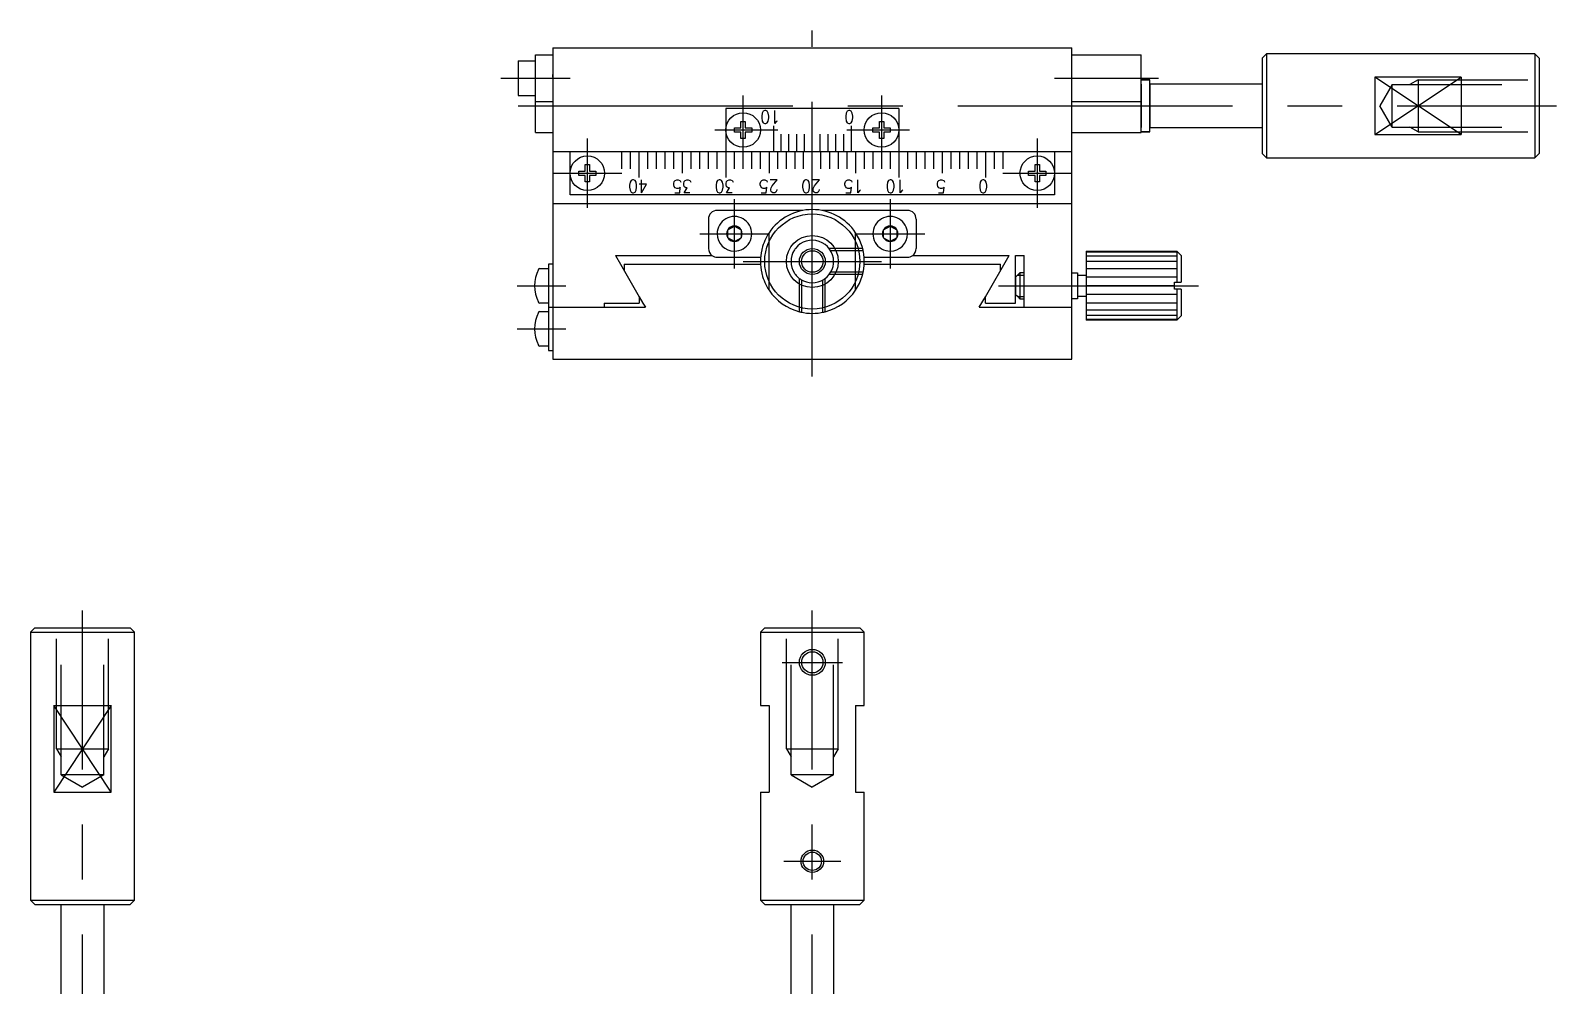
# Model space of a CAD drawing. Extents: x -233 to 183, y -111 to 153.
# Drawn here: x -212.7 to -36.3, y 42.6 to 153 of the extents above; entities that cross this region are included whole.
import ezdxf

# ---------------------------------------------------------------- set-up
doc = ezdxf.new("R2010")
doc.units = 0
doc.linetypes.add('CENTER', pattern=[50.8, 31.75, -6.35, 6.35, -6.35])
doc.linetypes.add('DASHED', pattern=[19.05, 12.7, -6.35])
doc.layers.get('0').update_dxf_attribs({"linetype": 'CONTINUOUS'})
doc.layers.add('CENTER', color=1, linetype='CENTER')
doc.styles.add('CONVERTER_1', font='txt.shx', dxfattribs={"width": 0.9})

msp = doc.modelspace()

# ---------------------------------------------------------------- linework, layer by layer
at = {"color": 7, "linetype": 'CONTINUOUS'}
for p, q in [((-154.35, 147.54), (-154.35, 150.24)), ((-154.35, 150.24), (-152.35, 150.24)), ((-152.35, 151.04), (-152.35, 133.04)), ((-152.35, 151.04), (-137.1, 151.04)), ((-152.35, 151.04), (-152.35, 150.24)), ((-152.35, 150.24), (-152.35, 147.34)), ((-137.1, 151.04), (-92.35, 151.04)), ((-92.35, 141.24), (-92.35, 151.04)), ((-92.35, 141.24), (-92.35, 151.04)), ((-92.35, 141.24), (-92.35, 151.04)), ((-92.35, 140.44), (-92.35, 151.04)), ((-92.35, 150.24), (-92.35, 151.04)), ((-92.35, 150.24), (-92.35, 151.04)), ((-92.35, 150.24), (-92.35, 151.04)), ((-92.35, 150.24), (-84.35, 150.24)), ((-84.35, 144.84), (-84.35, 150.24)), ((-69.85, 150.34), (-70.35, 149.84)), ((-46.35, 150.34), (-69.85, 150.34)), ((-69.85, 150.34), (-69.85, 138.34)), ((-38.85, 150.34), (-46.35, 150.34)), ((-38.85, 150.34), (-38.85, 138.34)), ((-38.35, 149.84), (-38.85, 150.34)), ((-156.35, 149.54), (-156.35, 147.54)), ((-156.35, 149.54), (-154.35, 149.54)), ((-152.35, 148.34), (-152.35, 147.64)), ((-70.35, 149.84), (-70.35, 138.84)), ((-38.35, 149.84), (-38.35, 138.84)), ((-156.35, 147.54), (-156.35, 145.54)), ((-154.35, 141.24), (-154.35, 147.54)), ((-152.35, 147.64), (-152.35, 147.94)), ((-152.35, 147.54), (-152.35, 141.24)), ((-152.35, 147.54), (-152.35, 147.54)), ((-84.35, 147.34), (-83.35, 147.34)), ((-84.35, 147.34), (-83.35, 147.34)), ((-83.35, 147.34), (-84.35, 147.34)), ((-83.35, 147.34), (-84.35, 147.34)), ((-84.35, 141.34), (-84.35, 147.34)), ((-84.35, 146.84), (-84.35, 147.34)), ((-84.35, 141.84), (-84.35, 146.84)), ((-84.35, 146.84), (-84.35, 143.11)), ((-84.35, 146.84), (-84.35, 145.57)), ((-84.35, 146.84), (-84.35, 145.84)), ((-84.35, 146.84), (-84.35, 145.84)), ((-83.35, 141.34), (-83.35, 147.34)), ((-83.35, 141.34), (-83.35, 147.34)), ((-83.35, 146.84), (-83.35, 147.34)), ((-83.35, 146.84), (-83.35, 147.34)), ((-83.35, 146.84), (-83.35, 147.34)), ((-83.35, 146.84), (-83.35, 147.34)), ((-70.35, 146.84), (-83.35, 146.84)), ((-83.35, 141.84), (-83.35, 146.84)), ((-83.35, 141.84), (-83.35, 146.84)), ((-83.35, 141.84), (-83.35, 146.84)), ((-83.35, 141.84), (-83.35, 146.84)), ((-83.35, 146.84), (-83.35, 145.84)), ((-83.35, 146.84), (-83.35, 145.84)), ((-83.35, 146.84), (-83.35, 145.57)), ((-47.35, 147.66), (-57.35, 147.66)), ((-57.35, 147.66), (-57.35, 144.34)), ((-47.35, 147.66), (-47.35, 144.34)), ((-38.35, 147.34), (-38.35, 146.8)), ((-38.35, 146.8), (-38.35, 141.88)), ((-156.35, 145.54), (-154.35, 145.54)), ((-154.35, 144.84), (-152.35, 144.84)), ((-92.35, 144.84), (-84.35, 144.84)), ((-84.35, 145.84), (-84.35, 145.57)), ((-84.35, 145.84), (-84.35, 145.57)), ((-84.35, 145.57), (-84.35, 141.84)), ((-84.35, 141.24), (-84.35, 144.84)), ((-83.35, 145.84), (-83.35, 145.57)), ((-83.35, 145.84), (-83.35, 145.57)), ((-83.35, 145.57), (-83.35, 141.84)), ((-112.35, 144.04), (-132.35, 144.04)), ((-132.35, 144.04), (-132.35, 136.04)), ((-112.35, 144.04), (-112.35, 136.04)), ((-84.35, 143.11), (-84.35, 142.84)), ((-84.35, 143.11), (-84.35, 141.84)), ((-84.35, 143.11), (-84.35, 142.84)), ((-83.35, 143.11), (-83.35, 142.84)), ((-83.35, 143.11), (-83.35, 141.84)), ((-83.35, 143.11), (-83.35, 142.84)), ((-57.35, 144.34), (-57.35, 141.02)), ((-47.35, 144.34), (-47.35, 141.02)), ((-154.35, 141.24), (-152.35, 141.24)), ((-154.35, 141.24), (-152.35, 141.24)), ((-131.35, 141.29), (-131.35, 141.79)), ((-131.35, 141.79), (-130.6, 141.79)), ((-130.6, 141.29), (-131.35, 141.29)), ((-130.6, 142.54), (-130.1, 142.54)), ((-130.6, 141.79), (-130.6, 142.54)), ((-130.6, 140.54), (-130.6, 141.29)), ((-130.1, 142.54), (-130.1, 141.79)), ((-130.1, 141.79), (-129.35, 141.79)), ((-130.1, 141.29), (-130.1, 140.54)), ((-129.35, 141.29), (-130.1, 141.29)), ((-129.35, 141.79), (-129.35, 141.29)), ((-126.85, 142.04), (-126.85, 139.04)), ((-122.35, 139.04), (-122.35, 141.54)), ((-117.85, 142.04), (-117.85, 139.04)), ((-115.35, 141.29), (-115.35, 141.79)), ((-115.35, 141.79), (-114.6, 141.79)), ((-114.6, 141.29), (-115.35, 141.29)), ((-114.6, 141.79), (-114.6, 142.54)), ((-114.6, 142.54), (-114.1, 142.54)), ((-114.6, 140.54), (-114.6, 141.29)), ((-114.1, 142.54), (-114.1, 141.79)), ((-114.1, 141.79), (-113.35, 141.79)), ((-114.1, 141.29), (-114.1, 140.54)), ((-113.35, 141.29), (-114.1, 141.29)), ((-113.35, 141.79), (-113.35, 141.29)), ((-92.35, 141.24), (-84.35, 141.24)), ((-92.35, 141.24), (-90.35, 141.24)), ((-84.35, 142.84), (-84.35, 141.84)), ((-84.35, 142.84), (-84.35, 141.84)), ((-84.35, 141.34), (-83.35, 141.34)), ((-84.35, 141.34), (-83.35, 141.34)), ((-83.35, 141.34), (-84.35, 141.34)), ((-83.35, 141.34), (-84.35, 141.34)), ((-83.35, 142.84), (-83.35, 141.84)), ((-83.35, 142.84), (-83.35, 141.84)), ((-83.35, 141.84), (-70.35, 141.84)), ((-83.35, 141.34), (-83.35, 141.84)), ((-83.35, 141.34), (-83.35, 141.84)), ((-83.35, 141.34), (-83.35, 141.84)), ((-83.35, 141.34), (-83.35, 141.84)), ((-38.35, 141.88), (-38.35, 141.34)), ((-130.1, 140.54), (-130.6, 140.54)), ((-125.95, 139.04), (-125.95, 141.04)), ((-125.05, 139.04), (-125.05, 141.04)), ((-124.15, 139.04), (-124.15, 141.04)), ((-123.25, 139.04), (-123.25, 141.04)), ((-121.45, 139.04), (-121.45, 141.04)), ((-120.55, 141.04), (-120.55, 139.04)), ((-119.65, 139.04), (-119.65, 141.04)), ((-118.75, 141.04), (-118.75, 139.04)), ((-114.1, 140.54), (-114.6, 140.54)), ((-92.35, 139.04), (-92.35, 141.04)), ((-57.35, 141.02), (-47.35, 141.02)), ((-152.35, 139.04), (-139.85, 139.04)), ((-150.35, 134.04), (-150.35, 139.04)), ((-144.35, 137.04), (-144.35, 139.04)), ((-143.35, 137.04), (-143.35, 139.04)), ((-142.35, 136.04), (-142.35, 139.04)), ((-141.35, 137.04), (-141.35, 139.04)), ((-140.85, 139.04), (-128.85, 139.04)), ((-140.35, 137.04), (-140.35, 139.04)), ((-139.35, 137.04), (-139.35, 139.04)), ((-138.35, 137.04), (-138.35, 139.04)), ((-137.35, 136.54), (-137.35, 139.04)), ((-136.35, 137.04), (-136.35, 139.04)), ((-135.35, 137.04), (-135.35, 139.04)), ((-134.35, 137.04), (-134.35, 139.04)), ((-133.35, 137.04), (-133.35, 139.04)), ((-131.35, 137.04), (-131.35, 139.04)), ((-130.35, 137.04), (-130.35, 139.04)), ((-129.35, 137.04), (-129.35, 139.04)), ((-128.85, 139.04), (-114.85, 139.04)), ((-128.35, 137.04), (-128.35, 139.04)), ((-127.35, 139.04), (-127.35, 136.54)), ((-126.35, 137.04), (-126.35, 139.04)), ((-125.35, 137.04), (-125.35, 139.04)), ((-124.35, 137.04), (-124.35, 139.04)), ((-123.35, 137.04), (-123.35, 139.04)), ((-122.35, 136.04), (-122.35, 139.04)), ((-121.35, 137.04), (-121.35, 139.04)), ((-120.35, 139.04), (-120.35, 137.04)), ((-119.35, 139.04), (-119.35, 137.04)), ((-118.35, 139.04), (-118.35, 137.04)), ((-117.35, 139.04), (-117.35, 136.54)), ((-116.35, 139.04), (-116.35, 137.04)), ((-115.35, 139.04), (-115.35, 137.04)), ((-114.85, 139.04), (-92.35, 139.04)), ((-114.35, 139.04), (-114.35, 137.04)), ((-113.35, 139.04), (-113.35, 137.04)), ((-111.35, 139.04), (-111.35, 137.04)), ((-110.35, 139.04), (-110.35, 137.04)), ((-109.35, 139.04), (-109.35, 137.04)), ((-108.35, 139.04), (-108.35, 137.04)), ((-107.35, 139.04), (-107.35, 136.54)), ((-106.35, 139.04), (-106.35, 137.04)), ((-105.35, 139.04), (-105.35, 137.04)), ((-104.35, 139.04), (-104.35, 137.04)), ((-103.35, 139.04), (-103.35, 137.04)), ((-102.35, 139.04), (-102.35, 136.04)), ((-101.35, 139.04), (-101.35, 137.04)), ((-100.35, 139.04), (-100.35, 137.04)), ((-94.35, 139.04), (-94.35, 134.04)), ((-92.35, 133.04), (-92.35, 139.04)), ((-70.35, 138.84), (-69.85, 138.34)), ((-69.85, 138.34), (-46.35, 138.34)), ((-46.35, 138.34), (-38.85, 138.34)), ((-38.85, 138.34), (-38.35, 138.84)), ((-149.35, 136.29), (-149.35, 136.79)), ((-149.35, 136.79), (-148.6, 136.79)), ((-148.6, 136.29), (-149.35, 136.29)), ((-148.6, 136.79), (-148.6, 137.54)), ((-148.6, 137.54), (-148.1, 137.54)), ((-148.6, 135.54), (-148.6, 136.29)), ((-148.1, 137.54), (-148.1, 136.79)), ((-148.1, 136.79), (-147.35, 136.79)), ((-147.35, 136.29), (-148.1, 136.29)), ((-148.1, 136.29), (-148.1, 135.54)), ((-147.35, 136.79), (-147.35, 136.29)), ((-97.35, 136.29), (-97.35, 136.79)), ((-97.35, 136.79), (-96.6, 136.79)), ((-96.6, 136.29), (-97.35, 136.29)), ((-96.6, 136.79), (-96.6, 137.54)), ((-96.6, 137.54), (-96.1, 137.54)), ((-96.6, 135.54), (-96.6, 136.29)), ((-96.1, 137.54), (-96.1, 136.79)), ((-96.1, 136.79), (-95.35, 136.79)), ((-95.35, 136.29), (-96.1, 136.29)), ((-96.1, 136.29), (-96.1, 135.54)), ((-95.35, 136.79), (-95.35, 136.29)), ((-94.35, 134.04), (-150.35, 134.04)), ((-148.1, 135.54), (-148.6, 135.54)), ((-96.1, 135.54), (-96.6, 135.54)), ((-152.35, 133.04), (-152.35, 120.54)), ((-152.35, 133.04), (-92.35, 133.04)), ((-92.35, 121.04), (-92.35, 133.04)), ((-134.35, 131.24), (-134.35, 127.84)), ((-123.44, 132.24), (-133.35, 132.24)), ((-111.35, 132.24), (-121.26, 132.24)), ((-110.35, 131.24), (-110.35, 127.84)), ((-132.13, 129.99), (-131.35, 130.44)), ((-132.13, 129.09), (-132.13, 129.99)), ((-131.35, 128.64), (-132.13, 129.09)), ((-131.35, 130.44), (-130.57, 129.99)), ((-131.35, 128.64), (-130.57, 129.09)), ((-130.57, 129.99), (-130.57, 129.09)), ((-114.13, 129.99), (-113.35, 130.44)), ((-114.13, 129.09), (-114.13, 129.99)), ((-114.13, 129.09), (-113.35, 128.64)), ((-113.35, 130.44), (-112.57, 129.99)), ((-112.57, 129.09), (-113.35, 128.64)), ((-112.57, 129.99), (-112.57, 129.09)), ((-145.1, 127.04), (-133.95, 127.04)), ((-145.1, 127.04), (-144.52, 126.04)), ((-110.75, 127.04), (-99.6, 127.04)), ((-102.35, 122.27), (-99.6, 127.04)), ((-98.85, 121.54), (-98.85, 127.04)), ((-98.85, 127.04), (-97.85, 127.04)), ((-97.85, 121.04), (-97.85, 127.04)), ((-90.71, 127.54), (-80.21, 127.54)), ((-90.71, 127.54), (-90.71, 124.77)), ((-80.21, 127.4), (-90.71, 127.4)), ((-90.71, 127), (-80.21, 127)), ((-80.21, 127.54), (-80.21, 123.94)), ((-79.71, 127.04), (-80.21, 127.54)), ((-79.71, 127.04), (-79.71, 123.94)), ((-153.84, 125.54), (-152.85, 125.54)), ((-152.85, 126.04), (-152.85, 121.04)), ((-152.35, 126.04), (-152.85, 126.04)), ((-144.52, 126.04), (-142.35, 122.27)), ((-144.1, 126.04), (-128.34, 126.04)), ((-144.1, 126.04), (-144.1, 125.3)), ((-133.35, 126.84), (-128.31, 126.84)), ((-116.39, 126.84), (-111.35, 126.84)), ((-116.35, 126.04), (-100.6, 126.04)), ((-100.6, 125.3), (-100.6, 126.04)), ((-90.71, 126.37), (-80.21, 126.37)), ((-90.71, 125.54), (-80.21, 125.54)), ((-98.62, 124.77), (-98.85, 124.54)), ((-98.85, 123.54), (-98.85, 124.54)), ((-98.85, 124.54), (-98.85, 122.54)), ((-98.35, 125.04), (-98.62, 124.77)), ((-98.35, 125.04), (-98.35, 122.04)), ((-97.85, 125.04), (-98.35, 125.04)), ((-92.35, 125.04), (-91.71, 125.04)), ((-91.71, 125.04), (-91.71, 122.04)), ((-91.71, 124.77), (-90.71, 124.77)), ((-90.71, 124.77), (-90.71, 123.54)), ((-90.71, 124.58), (-80.21, 124.58)), ((-80.51, 123.54), (-90.71, 123.54)), ((-90.71, 123.54), (-90.71, 122.32)), ((-80.51, 123.54), (-80.51, 123.94)), ((-80.51, 123.94), (-79.71, 123.94)), ((-80.51, 123.14), (-80.51, 123.54)), ((-142.35, 122.27), (-142.35, 121.54)), ((-142.35, 122.27), (-141.92, 121.54)), ((-103.06, 121.04), (-102.35, 122.27)), ((-102.35, 121.54), (-102.35, 122.27)), ((-98.85, 122.54), (-98.62, 122.32)), ((-98.62, 122.32), (-98.35, 122.04)), ((-98.35, 122.04), (-97.85, 122.04)), ((-92.35, 121.54), (-92.35, 122.04)), ((-91.71, 122.04), (-92.35, 122.04)), ((-91.71, 122.32), (-90.71, 122.32)), ((-80.21, 122.51), (-90.71, 122.51)), ((-90.71, 122.32), (-90.71, 119.68)), ((-79.71, 123.14), (-80.51, 123.14)), ((-80.21, 123.14), (-80.21, 119.54)), ((-79.71, 123.14), (-79.71, 120.04)), ((-152.85, 121.54), (-153.84, 121.54)), ((-153.84, 120.54), (-152.85, 120.54)), ((-152.85, 121.04), (-152.85, 116.04)), ((-152.85, 121.04), (-141.64, 121.04)), ((-152.35, 120.54), (-152.35, 119.04)), ((-146.39, 121.54), (-142.35, 121.54)), ((-146.39, 121.54), (-146.39, 121.04)), ((-141.92, 121.54), (-141.64, 121.04)), ((-103.06, 121.04), (-92.35, 121.04)), ((-102.35, 121.54), (-98.85, 121.54)), ((-92.35, 115.04), (-92.35, 121.04)), ((-80.21, 121.54), (-90.71, 121.54)), ((-80.21, 120.71), (-90.71, 120.71)), ((-80.21, 120.08), (-90.71, 120.08)), ((-80.21, 119.54), (-79.71, 120.04)), ((-152.35, 119.04), (-152.35, 115.04)), ((-90.71, 119.68), (-80.21, 119.68)), ((-90.71, 119.68), (-90.71, 119.54)), ((-80.21, 119.54), (-90.71, 119.54)), ((-152.85, 116.54), (-153.84, 116.54)), ((-152.85, 116.04), (-152.35, 116.04)), ((-152.35, 115.04), (-92.35, 115.04)), ((-212.2, 84), (-212.7, 83.5)), ((-212.7, 83.5), (-212.7, 76)), ((-212.7, 83.5), (-200.7, 83.5)), ((-212.2, 84), (-201.2, 84)), ((-209.7, 84), (-209.16, 84)), ((-209.16, 84), (-204.24, 84)), ((-204.24, 84), (-203.7, 84)), ((-200.7, 83.5), (-201.2, 84)), ((-200.7, 76), (-200.7, 83.5)), ((-127.85, 84), (-128.35, 83.5)), ((-128.35, 83.5), (-128.35, 76)), ((-128.35, 83.5), (-116.35, 83.5)), ((-127.85, 84), (-125.35, 84)), ((-125.35, 84), (-124.81, 84)), ((-124.81, 84), (-119.89, 84)), ((-119.89, 84), (-119.35, 84)), ((-119.35, 84), (-116.85, 84)), ((-116.35, 83.5), (-116.85, 84)), ((-116.35, 76), (-116.35, 83.5)), ((-212.7, 76), (-212.7, 52.5)), ((-200.7, 52.5), (-200.7, 76)), ((-128.35, 76), (-128.35, 75)), ((-116.35, 75), (-116.35, 76)), ((-210.02, 75), (-210.02, 65)), ((-210.02, 75), (-206.7, 75)), ((-206.7, 75), (-203.39, 75)), ((-203.39, 65), (-203.39, 75)), ((-128.35, 75), (-127.35, 75)), ((-127.35, 75), (-127.35, 65)), ((-117.35, 75), (-117.35, 65)), ((-117.35, 75), (-116.35, 75)), ((-210.02, 65), (-206.7, 65)), ((-206.7, 65), (-203.39, 65)), ((-128.35, 65), (-128.35, 52.5)), ((-128.35, 65), (-127.35, 65)), ((-117.35, 65), (-116.35, 65)), ((-116.35, 52.5), (-116.35, 65)), ((-212.7, 52.5), (-200.7, 52.5)), ((-212.7, 52.5), (-212.2, 52)), ((-212.2, 52), (-201.2, 52)), ((-209.2, 52), (-209.2, 39)), ((-204.2, 39), (-204.2, 52)), ((-201.2, 52), (-200.7, 52.5)), ((-128.35, 52.5), (-116.35, 52.5)), ((-128.35, 52.5), (-127.85, 52)), ((-127.85, 52), (-116.85, 52)), ((-124.85, 52), (-124.85, 39)), ((-119.85, 39), (-119.85, 52)), ((-116.85, 52), (-116.35, 52.5))]:
    msp.add_line(p, q, dxfattribs=at)
at = {"color": 3, "linetype": 'CONTINUOUS'}
for p, q in [((-47.35, 141.02), (-57.35, 147.66)), ((-57.35, 141.02), (-47.35, 147.66)), ((-98.62, 124.77), (-97.85, 124.77)), ((-98.62, 122.31), (-97.85, 122.31)), ((-203.39, 65), (-210.02, 75)), ((-203.39, 75), (-210.02, 65))]:
    msp.add_line(p, q, dxfattribs=at)
at = {"color": 3, "linetype": 'DASHED'}
for p, q in [((-55.35, 146.8), (-56.77, 144.34)), ((-55.35, 146.8), (-38.35, 146.8)), ((-55.35, 141.88), (-55.35, 146.8)), ((-52.35, 147.34), (-53.29, 146.8)), ((-52.35, 147.34), (-38.35, 147.34)), ((-52.35, 147.34), (-52.35, 141.34)), ((-55.35, 141.88), (-56.77, 144.34)), ((-55.35, 141.88), (-38.35, 141.88)), ((-52.35, 141.34), (-53.29, 141.88)), ((-52.35, 141.34), (-38.35, 141.34)), ((-127.35, 123.02), (-127.35, 129.66)), ((-117.35, 123.02), (-117.35, 129.66)), ((-116.54, 127.84), (-120.4, 127.84)), ((-116.47, 127.57), (-120.22, 127.57)), ((-123.85, 120.53), (-123.85, 124.39)), ((-123.58, 120.47), (-123.58, 124.21)), ((-121.12, 120.47), (-121.12, 124.21)), ((-120.85, 120.53), (-120.85, 124.39)), ((-116.54, 124.84), (-120.4, 124.84)), ((-116.47, 125.11), (-120.22, 125.11)), ((-209.7, 70), (-209.7, 84)), ((-209.16, 67), (-209.16, 84)), ((-204.24, 67), (-204.24, 84)), ((-203.7, 70), (-203.7, 84)), ((-125.35, 70), (-125.35, 84)), ((-124.81, 67), (-124.81, 84)), ((-119.89, 67), (-119.89, 84)), ((-119.35, 70), (-119.35, 84)), ((-209.7, 70), (-203.7, 70)), ((-209.7, 70), (-209.16, 69.06)), ((-203.7, 70), (-204.24, 69.06)), ((-125.35, 70), (-119.35, 70)), ((-125.35, 70), (-124.81, 69.06)), ((-119.35, 70), (-119.89, 69.06)), ((-209.16, 67), (-206.7, 65.58)), ((-204.24, 67), (-209.16, 67)), ((-204.24, 67), (-206.7, 65.58)), ((-119.89, 67), (-124.81, 67)), ((-124.81, 67), (-122.35, 65.58)), ((-119.89, 67), (-122.35, 65.58))]:
    msp.add_line(p, q, dxfattribs=at)
at = {"color": 7, "linetype": 'CONTINUOUS'}
for centre, radius in [((-130.35, 141.54), 2), ((-114.35, 141.54), 2), ((-148.35, 136.54), 2), ((-96.35, 136.54), 2), ((-122.35, 126.34), 5.5), ((-122.35, 126.34), 1.5), ((-122.35, 126.34), 1.25), ((-122.35, 80), 1.23), ((-122.35, 57), 1.06)]:
    msp.add_circle(centre, radius, dxfattribs=at)
at = {"color": 3, "linetype": 'CONTINUOUS'}
for centre, radius in [((-122.35, 126.34), 3), ((-122.35, 80), 1.5), ((-122.35, 57), 1.3)]:
    msp.add_circle(centre, radius, dxfattribs=at)
at = {"color": 7, "linetype": 'CONTINUOUS'}
for centre, radius, start, end in [((-122.35, 126.34), 6, 33.5573, 146.4427), ((-133.35, 131.24), 1, 90, 180), ((-131.35, 129.54), 2, 150, 180), ((-131.35, 129.54), 2, 90, 150), ((-131.35, 129.54), 2, 30, 90), ((-131.35, 129.54), 2, 330, 30), ((-113.35, 129.54), 2, 150, 210), ((-113.35, 129.54), 2, 90, 150), ((-113.35, 129.54), 2, 30, 90), ((-113.35, 129.54), 2, 0, 30), ((-111.35, 131.24), 1, 0, 90), ((-131.35, 129.54), 2, 180, 270), ((-131.35, 129.54), 0.9, 150, 210), ((-131.35, 129.54), 0.9, 90, 150), ((-131.35, 129.54), 0.9, 210, 270), ((-131.35, 129.54), 0.9, 30, 90), ((-131.35, 129.54), 0.9, 270, 330), ((-131.35, 129.54), 0.9, 330, 30), ((-122.35, 126.34), 6, 146.4427, 165.5225), ((-122.35, 126.34), 2.46, 0, 142.4012), ((-122.35, 126.34), 6, 326.4427, 33.5573), ((-113.35, 129.54), 0.9, 150, 210), ((-113.35, 129.54), 0.9, 90, 150), ((-113.35, 129.54), 0.9, 210, 270), ((-113.35, 129.54), 0.9, 30, 90), ((-113.35, 129.54), 2, 270, 0), ((-113.35, 129.54), 0.9, 270, 330), ((-113.35, 129.54), 0.9, 330, 30), ((-133.35, 127.84), 1, 180, 233.1301), ((-133.35, 127.84), 1, 233.1301, 270), ((-131.35, 129.54), 2, 270, 330), ((-122.35, 126.34), 6, 167.1196, 192.8804), ((-122.35, 126.34), 6, 165.5225, 167.1196), ((-122.35, 126.34), 2.46, 147.0415, 212.9585), ((-122.35, 126.34), 2.46, 142.4012, 147.0415), ((-113.35, 129.54), 2, 210, 270), ((-111.35, 127.84), 1, 270, 306.8699), ((-111.35, 127.84), 1, 306.8699, 0), ((-150.09, 123.54), 4.35, 154.3284, 205.6716), ((-153.84, 125.34), 0.2, 90, 154.3284), ((-122.35, 126.34), 2.46, 307.5988, 0), ((-122.35, 126.34), 6, 192.8804, 194.4775), ((-122.35, 126.34), 6, 194.4775, 213.5573), ((-122.35, 126.34), 2.46, 212.9585, 217.5988), ((-122.35, 126.34), 2.46, 217.5988, 232.4012), ((-122.35, 126.34), 2.46, 232.4012, 237.0415), ((-122.35, 126.34), 2.46, 237.0415, 302.9585), ((-122.35, 126.34), 2.46, 302.9585, 307.5988), ((-122.35, 126.34), 6, 213.5573, 255.5225), ((-122.35, 126.34), 6, 221.8103, 223.1047), ((-122.35, 126.34), 6, 284.4775, 326.4427), ((-150.09, 118.54), 4.35, 154.3284, 205.6716), ((-153.84, 121.74), 0.2, 205.6716, 270), ((-153.84, 120.34), 0.2, 90, 154.3284), ((-122.35, 126.34), 6, 255.5225, 257.1196), ((-122.35, 126.34), 6, 257.1196, 282.8804), ((-122.35, 126.34), 6, 282.8804, 284.4775), ((-153.84, 116.74), 0.2, 205.6716, 270)]:
    msp.add_arc(centre, radius, start, end, dxfattribs=at)
at = {"layer": 'CENTER', "color": 1, "linetype": 'CENTER'}
for p, q in [((-122.35, 113.04), (-122.35, 153.04)), ((-158.35, 147.54), (-150.35, 147.54)), ((-94.35, 147.54), (-82.35, 147.54)), ((-130.35, 137.54), (-130.35, 145.54)), ((-114.35, 145.54), (-114.35, 137.54)), ((-156.35, 144.34), (-36.35, 144.34)), ((-114.35, 143.54), (-114.35, 139.54)), ((-133.6, 141.54), (-126.35, 141.54)), ((-132.35, 141.54), (-131.6, 141.54)), ((-118.35, 141.54), (-111.1, 141.54)), ((-113.1, 141.54), (-112.35, 141.54)), ((-148.35, 132.54), (-148.35, 140.54)), ((-96.35, 140.54), (-96.35, 132.54)), ((-152.35, 136.54), (-144.35, 136.54)), ((-100.35, 136.54), (-92.35, 136.54)), ((-131.35, 125.54), (-131.35, 133.54)), ((-113.35, 133.54), (-113.35, 125.54)), ((-135.35, 129.54), (-127.35, 129.54)), ((-117.35, 129.54), (-109.35, 129.54)), ((-130.35, 126.34), (-114.35, 126.34)), ((-156.45, 123.54), (-150.85, 123.54)), ((-100.85, 123.54), (-77.71, 123.54)), ((-156.45, 118.54), (-150.85, 118.54)), ((-206.7, -34), (-206.7, 86)), ((-122.35, -34), (-122.35, 86)), ((-125.85, 80), (-118.85, 80)), ((-125.65, 57), (-119.05, 57))]:
    msp.add_line(p, q, dxfattribs=at)

# ---------------------------------------------------------------- texts
at = {"color": 7, "linetype": 'CONTINUOUS', "style": 'CONVERTER_1', "width": 0.9}
for s, p in [('10', (-126.06, 143.79)), ('0', (-117.51, 143.79)), ('40', (-141.33, 135.79)), ('35', (-136.22, 135.79)), ('30', (-131.33, 135.79)), ('25', (-126.22, 135.79)), ('20', (-121.33, 135.79)), ('15', (-116.45, 135.79)), ('10', (-111.56, 135.79)), ('5', (-106.9, 135.79)), ('0', (-102.01, 135.79))]:
    msp.add_text(s, height=1.5, rotation=180, dxfattribs=at).set_placement(p)

doc.saveas('drawing.dxf')
